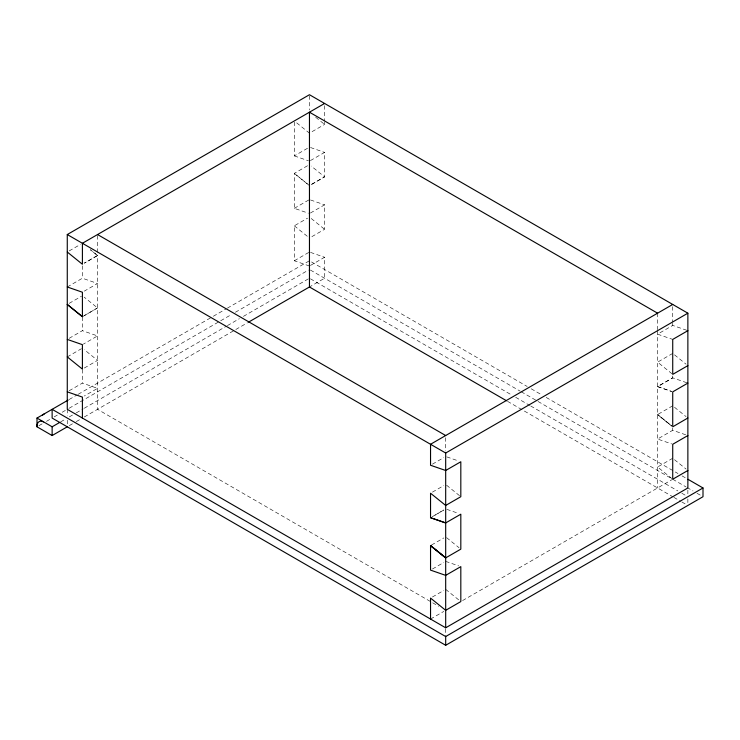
<?xml version="1.0" encoding="UTF-8"?>
<svg xmlns="http://www.w3.org/2000/svg" width="740" height="740" viewBox="0 0 740 740"><rect width="100%" height="100%" fill="white"/><g stroke="black" fill="none" stroke-linecap="round" stroke-linejoin="round"><path stroke-width="0.56" stroke-dasharray="3.7 2.78" d="M82.408 316.711L97.541 307.951L84.194 297.156M69.162 250.934L80.521 244.376M97.541 255.513L84.305 263.163L97.541 255.522L90.419 249.759L97.541 255.522L97.541 409.322L438.681 606.282M324.592 122.229L324.592 124.431L309.459 133.172L296.102 122.378M67.275 286.981L82.408 278.24L97.541 283.485L84.305 291.135M294.317 122.072L294.317 155.899L309.459 147.158M310.402 160.599L324.592 152.403L324.592 176.869L310.402 185.074L324.592 176.869L311.235 166.075M69.162 303.363L81.465 296.268M307.562 165.732L294.317 173.373L294.317 208.329L308.377 213.203M84.305 315.601L97.541 307.951M69.162 338.319L82.408 330.678L97.541 335.923L83.352 344.118M294.317 208.329L309.459 199.587M310.402 213.028L324.592 204.841L324.592 229.298L310.402 237.494M67.275 356.893L81.465 348.697M309.459 266.012L294.317 260.767L294.317 225.811L307.562 218.161M84.305 368.03L97.541 360.38L84.194 349.595M69.162 390.757L82.408 383.107L97.541 388.352L84.305 396.002M294.317 260.767L309.459 252.025M69.153 399.498L77.163 394.873M78.172 394.3L212.334 316.84M213.333 316.257L226.347 308.746M227.356 308.164L309.459 260.767L527.204 386.483M310.402 265.466L324.592 257.27L324.592 278.24L309.459 286.981M38.896 425.713L42.68 423.53M46.463 421.347L51.19 418.609M54.14 416.907L58.146 414.594M62.151 412.282L68.154 408.813M69.153 408.24L231.398 314.574M235.403 312.262L308.45 270.082M60.652 421.893L65.379 419.154M69.273 416.907L75.276 413.447M76.275 412.865L83.287 408.822M84.286 408.24L226.394 326.201M227.393 325.618L239.399 318.69M243.405 316.378L308.45 278.823M69.273 425.648L75.276 422.179M76.275 421.606L80.281 419.293M84.286 416.981L247.53 322.733M432.438 464.156L443.787 457.607M686.785 330.299L672.725 325.424L657.592 334.175L672.725 339.41M432.438 492.128L443.787 485.579M672.725 353.396L657.592 362.138L671.837 373.654M431.494 545.047L443.787 537.943M672.725 405.77L657.592 414.576L671.837 426.083L657.592 414.511L671.837 426.018M432.438 569.023L443.787 562.474M685.702 434.796L672.725 430.292L657.592 439.033L671.643 443.908M432.438 596.995L443.787 590.446M672.725 458.264L657.592 467.005L671.837 478.521M430.541 619.056L443.787 611.416M462.574 600.575L671.781 479.779M310.532 147.528L324.592 152.403M294.317 155.899L308.377 160.765M310.532 199.967L324.592 204.841M686.785 382.737L672.725 377.863L657.592 386.604L671.643 391.469L657.592 386.604L672.725 377.863L672.725 375.633M310.532 252.405L324.592 257.27M446.766 456.885L458.652 461.011M446.766 509.324L458.652 513.44M445.684 561.383L458.652 565.878M531.2 388.787L542.189 395.132M546.185 397.436L678.025 473.563M682.021 475.866L686.017 478.17M310.402 270.054L520.211 391.183M521.21 391.756L686.017 486.911M687.016 487.484L693.01 490.953M697.006 493.256L701.002 495.56M310.458 278.823L511.673 394.993M515.678 397.306L529.692 405.4M530.691 405.973L677.849 490.935M681.855 493.247L685.86 495.56M507.529 401.339L672.845 496.78M673.844 497.363L680.856 501.405M681.855 501.988L685.86 504.301M674.51 354.839L686.082 364.191M315.684 117.234L324.592 124.431M674.51 407.268L686.082 416.629M674.51 459.707L686.082 469.058M311.235 218.513L324.592 229.298M294.317 225.811L309.459 238.039M446.572 485.2L459.929 495.994M446.572 537.638L459.041 547.711M445.684 589.355L459.041 600.14M687.867 490.158L687.867 494.533M687.867 498.899L687.867 504.365M672.725 306.665L672.725 322.113M672.725 323.223L672.725 325.424M672.725 428.072L672.725 430.292M657.592 313.196L657.592 329.753M657.592 330.854L657.592 487.974M445.684 437.747L445.684 450.993M445.684 628.889L445.684 636.539M324.592 105.672L324.592 121.12M309.459 95.812L309.459 110.02M97.541 235.653L97.541 253.311M82.408 265.836L82.408 278.24M82.408 317.146L82.408 330.678M82.408 369.575L82.408 383.107M67.275 409.322L67.275 415.88M67.275 420.246L67.275 426.804M443.787 510.036L432.438 516.613L443.787 510.036M309.459 185.601L294.317 173.373L309.459 185.629"/><path stroke-width="1.11" d="M67.275 426.804L52.133 435.546L37 426.804L37 418.063L68.154 400.081M67.275 234.543L309.459 94.72L687.867 313.196L687.867 487.974L445.684 627.798L67.275 409.322L67.275 234.543L445.684 453.019L687.867 313.196M324.592 103.461L82.408 243.284L82.408 264.254L67.275 252.025M37 418.063L52.133 426.804L59.709 422.438M248.538 322.15L309.579 286.907M672.725 304.454L430.541 444.278L430.541 465.257L445.684 470.492L460.817 461.76L460.817 496.716L445.684 505.448L430.541 493.219L430.541 517.704L445.684 522.93L460.817 514.189L460.817 549.145L445.684 557.886L430.541 545.658L430.541 570.115L445.684 575.369L460.817 566.627L460.817 601.583L445.684 610.324L430.541 598.087L430.541 619.056M687.867 330.678L672.725 339.41L672.725 374.366L687.867 365.634M687.867 383.107L672.725 391.849L672.725 426.804L687.867 417.998M687.867 435.546L672.725 444.278L672.725 479.233L687.867 470.501M445.684 636.539L703 487.974L703 496.716L445.684 645.28L52.133 418.063L52.133 409.322L445.684 636.539L445.684 645.28M67.275 286.981L82.408 292.226L82.408 316.711L67.275 304.454L82.408 316.711M67.275 339.41L82.408 344.664L82.408 369.121L67.275 356.893M67.275 391.849L82.408 397.093L82.408 418.063M430.541 517.704L445.684 522.93M657.592 313.196L309.459 112.203L309.459 286.981L506.53 400.766M688.015 479.326L703 487.974M97.541 234.543L445.684 435.536M445.684 557.821L430.541 545.593L445.684 557.886M445.684 453.019L445.684 627.798M52.133 426.804L52.133 435.546M37 426.804A10.702 6.179 -60 0 1 37.259 424.39M42.606 415.121A10.702 6.179 -60 0 1 44.567 413.697M37.009 425.648A10.073 5.818 60 0 1 43.558 421.856"/></g></svg>
